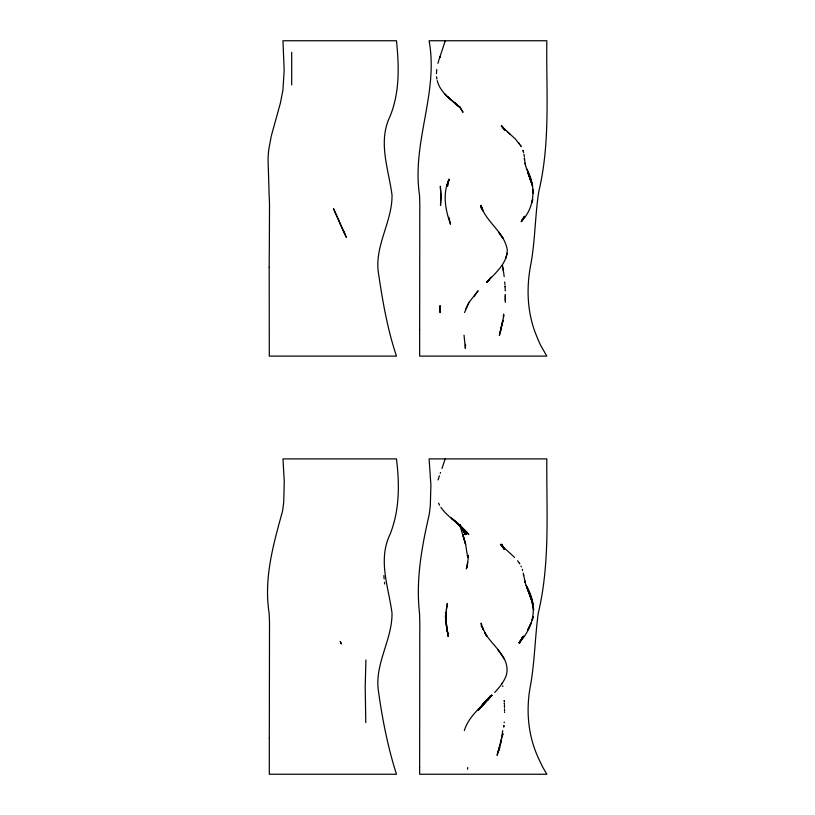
<?xml version="1.0" encoding="UTF-8"?>
<svg xmlns="http://www.w3.org/2000/svg" width="815" height="815" viewBox="0 0 815 815"><rect width="100%" height="100%" fill="white"/><g stroke="black" fill="none" stroke-linecap="round" stroke-linejoin="round"><path stroke-width="1.22" d="M504.536 712.463L504.536 711.841M468.493 555.26L467.484 564.836M436.443 73.605L436.728 69.54M291.689 84.872L291.709 52.262M505.341 302.375L505.32 294.51L505.239 300.613M465.559 344.327L465.345 348.494L464.041 335.189M365.925 659.946L365.202 686.505L365.782 722.63M504.179 722.752L504.23 722.11M502.733 730.637L501.001 741.986M491.078 277.08L486.718 282.469C495.153 273.056 507.276 263.602 507.256 249.828C504.444 232.03 486.015 222.301 480.819 205.421L483.061 210.953L480.972 205.421L481.533 208.762M503.864 726.359L503.945 725.503L503.782 727.204M467.576 562.37L466.363 568.941L467.28 565.661M503.324 316.638L503.589 314.142M467.525 769.228L467.718 767.577M446.325 609.997L447.353 603.436L445.367 616.578L448.158 636.291L446.416 624.239M504.037 315.099L499.381 335.413L502.926 320.387M502.723 734.458L502.865 733.592L497.099 755.332L501.093 742.108M447.68 186.228L448.994 179.361C442.443 193.848 445.296 209.903 450.512 224.237L448.902 217.35M502.56 735.313L502.723 734.447M507.144 253.292L505.697 258.498M502.937 320.886L501.052 328.516M466.801 567.301L466.995 566.476M437.961 63.356L438.796 60.392M500.308 332.011L501.378 328.078M445.255 40.75L439.081 59.485M438.103 479.892L439.387 475.797M445.163 458.896L441.985 468.482M464.356 730.535C468.829 715.855 481.981 706.289 491.842 695.348L482.49 705.189L491.669 695.338L487.553 700.279L491.18 695.358M464.53 312.542L468.971 302.436L478.14 290.731L474.177 296.365M440.232 473.342L440.518 472.527M465.62 309.16L468.971 302.426M522.843 218.4L521.366 221.599L524.473 216.27L521.264 221.619C535.384 207.02 536.178 185.576 526.48 168.522L527.132 170.294M522.425 637.381L519.359 642.862L523.312 636.291L519.236 642.872C534.559 625.675 538.175 605.423 526.103 585.343L532.735 603.426L533.652 609.997L530.789 596.845L526.765 586.983L527.998 590.274M479.291 709.203L490.966 695.378L478.324 710.181L491.506 695.358L482.225 705.209L487.126 700.258L484.64 702.724M494.705 692.475C499.31 687.473 503.762 682.114 506.186 675.686C511.26 658.092 492.851 646.448 484.956 633.011L486.861 636.301L481.869 626.44L483.315 629.73L481.115 623.149L481.39 626.45M489.56 697.803L482.174 705.199L490.783 696.57M482.174 705.199L487.105 700.268M521.315 146.618L515.528 139.182L501.245 125.948L505.585 130.594L501.755 125.938L503.741 128.719M510.2 134.271L507.317 131.816M437.227 80.614C440.161 92.635 451.429 100.021 460.302 107.549L454.22 102.507L460.118 107.549L454.403 102.507L460.006 107.549L463.022 112.307L460.251 107.539M514.642 557.47L500.4 544.359L504.088 549.035L501.245 544.349L504.251 549.035M444.746 93.929L447.639 96.883M517.576 560.74L519.776 563.807L519.389 563.196M518.992 143.134L519.501 143.817M497.761 649.443L504.465 659.294M440.854 507.297C448.332 518.126 460.842 524.076 468.778 534.548L451.449 518.085L459.181 524.687L466.363 534.538L459.67 524.677L465.202 534.528L460.404 525.767M503.313 128.271L504.332 129.809M520.428 145.182L520.856 145.865M439.591 505.219L438.552 503.14M501.877 544.339L504.098 548.719M340.313 224.308L346.324 237.328L333.518 208.711L340.426 224.278M521.009 566.058L521.366 566.883M526.694 586.983L530.534 596.845L528.13 590.274M527.774 172.077L532.602 186.217L527.814 172.077L529.067 175.704M527.794 172.077L531.706 182.774L527.814 172.077L530.636 179.341L529.271 175.714M526.123 585.343L525.665 584.111M522.975 150.357L523.322 151.478L523.087 150.734M526.072 167.177L526.51 168.511M459.629 524.636L465.63 544.328L462.818 534.487L465.62 544.328L467.667 557.45M523.21 573.027L525.318 583.082M525.869 166.515L525.033 163.255M522.293 569.339L522.578 570.571M524.992 582.053L525.237 582.878M523.434 151.855L523.617 152.639M502.213 682.96L502.325 683.561M436.891 79.035L436.738 78.128M502.458 265.181L502.998 268.125M525.369 164.956L524.626 159.842M523.964 154.208L524.31 156.562M502.835 686.617L502.712 685.802M503.446 271.079L502.967 268.115L504.22 276.601M446.304 626.429L445.469 619.858M524.32 158.13L524.554 159.832L524.473 158.13M436.677 77.68L436.575 76.783M504.699 281.98L504.954 284.659M384.486 582.297L384.66 583.968M384.15 578.956L383.834 575.614M505.076 286.697L505.025 286.014L505.3 290.924M446.202 620.959L446.223 612.187L446.233 622.049L446.06 617.668M504.424 705.006L504.454 706.238L504.444 705.627M504.485 707.481L504.495 708.103M269.195 267.412L269.296 356.104L396.477 356.104C387.482 329.362 382.622 301.285 378.506 273.433C374.126 246.089 392.341 222.016 392.025 195.121C388.623 169.011 377.661 142.095 390.028 116.392C399.859 92.329 399.065 66.096 396.477 40.75L282.968 40.75L284.16 70.161L282.937 90.007L280.36 103.199L271.273 136.034L268.838 149.145A34.627 8.395 -90 0 0 268.043 158.996L269.144 195.142A98.401 23.869 90 0 1 269.51 205.003L269.337 247.699A353.262 85.677 90 0 0 269.235 257.55L269.195 267.412M269.317 738.115L269.296 774.25L396.477 774.25C387.92 747.467 382.449 719.655 378.537 691.843C374.054 664.408 392.239 640.233 392.025 613.277C388.653 587.157 377.661 560.241 389.967 534.518C399.686 510.465 399.574 484.232 396.477 458.896L282.968 458.896L284.272 481.726L283.732 501.541A52.629 19.55 -90 0 1 282.438 511.453C273.29 544.675 263.632 578.426 269.144 613.288A149.114 55.379 90 0 1 269.51 623.149L269.317 738.115M419.654 329.82L419.644 356.104L546.824 356.104L540.722 345.489A114.721 51.304 90 0 1 536.545 335.862C527.071 313.072 526.113 287.756 530.932 263.754C535.231 239.967 535.048 215.68 538.725 191.82C550.634 142.228 546.111 91.198 546.824 40.75L429.098 40.75C438.765 93.307 411.555 142.523 419.531 195.142A231.929 103.719 90 0 1 419.807 205.003L419.654 329.82M419.644 767.679L419.644 774.25L546.824 774.25L543.513 768.504A125.439 88.692 90 0 1 538.919 759.203C527.957 736.271 525.706 710.12 530.504 685.323C534.772 661.495 534.966 637.218 538.246 613.277C550.349 562.584 546.345 510.485 546.824 458.896L429.098 458.896L430.901 485.088L430.34 504.862A106.398 75.235 90 0 1 429.169 514.754C421.722 547.079 415.721 579.974 419.531 613.288A367.219 259.659 -90 0 1 419.807 623.149L419.644 767.679M440.874 196.405L440.518 205.431L441.109 196.405L440.345 186.238L440.874 196.405M533.142 616.578L532.338 619.858L533.142 616.578M532.684 199.624L531.92 202.517L532.684 199.624M499.697 747.09L498.148 752.092L499.707 747.172M449.034 179.371L446.844 186.248L449.034 179.371M439.968 56.755L439.662 57.661L439.968 56.765M531.034 623.149L527.835 629.72L531.034 623.149M522.446 637.381L519.552 642.862L522.456 637.381M523.617 636.291L518.992 642.872L523.688 636.301M491.832 695.338L482.307 705.189L491.842 695.348M489.306 279.759L486.647 282.469L489.306 279.769M459.253 524.687L451.296 518.085L459.181 524.687M454.159 102.507L447.843 96.883L454.128 102.507M502.916 238.184L498.78 232.244L502.916 238.184M465.762 534.528L459.67 524.677L465.762 534.528M504.037 548.719L501.602 544.349L504.006 548.719M340.772 642.75L340.171 641.507L341.342 643.962L340.772 642.75M344.643 233.385L343.798 231.491L344.643 233.385M532.735 603.426L530.779 596.845L532.684 603.426M524.911 582.053L524.534 580.412L524.911 582.053M448.372 636.291L446.936 629.71L448.372 636.291M523.627 575.492L523.454 574.667L523.576 575.482M481.604 208.762L481.125 205.431L481.584 208.762M533.336 193.186L533.153 189.701L533.336 193.186M504.271 701.308L504.24 700.686L504.271 701.308M504.373 703.773L504.353 703.151L504.373 703.773M440.12 312.542L440.069 305.778L440.12 312.542M504.526 710.588L504.526 709.967L504.526 710.588"/></g></svg>
